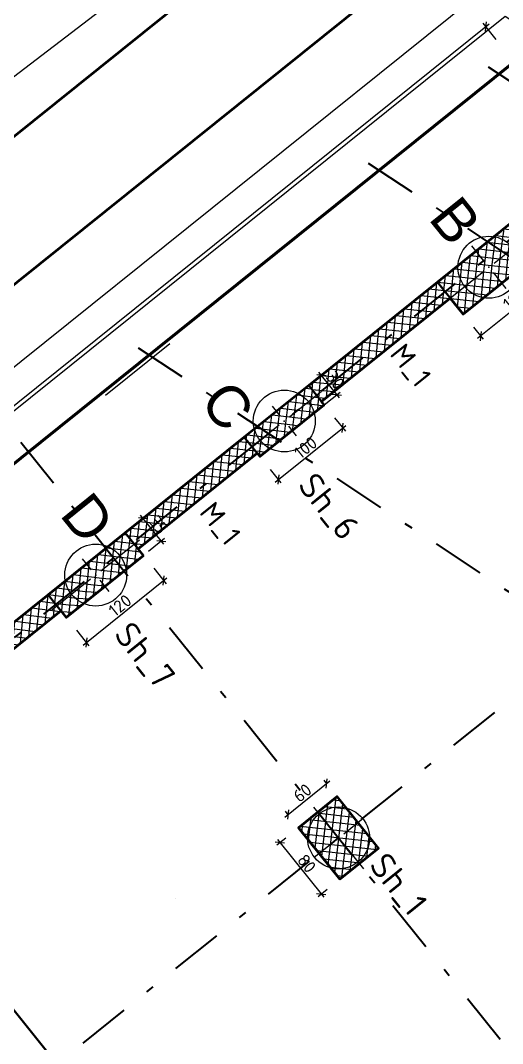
# Model space of a CAD drawing. Header units: metres. Extents: x 7511864 to 7512702, y 4691584 to 4692636.
# Drawn here: x 7511978.05 to 7511983.89, y 4692337.76 to 4692350.16 of the extents above; entities that cross this region are included whole.
import ezdxf

# ---------------------------------------------------------------- set-up
doc = ezdxf.new("R2010")
doc.units = ezdxf.units.M
doc.header["$PDMODE"] = 32
doc.header["$PDSIZE"] = 0.75
doc.linetypes.add('Dot & Dashed', pattern=[134.05555248260504, 63.499999999986, -35.27777777776999, 0, -35.27777470484902])
doc.layers.get('0').update_dxf_attribs({"lineweight": 0})
doc.layers.get('Defpoints').update_dxf_attribs({"lineweight": 0})
for name, color, linetype, lineweight in [('A - Akset_Pen_No__47', 7, 'Continuous', 25), ('A - Fleta_Pen_No__1', 7, 'Continuous', 0), ('A - Muret_Pen_No__101', 252, 'Continuous', 13), ('A - Muret_Pen_No__22', 8, 'Continuous', 35), ('A - Pllaka meskatit_Pen_No__7', 7, 'Continuous', 35), ('A - Pllaka Perdhes kolollt v2', 1, 'Continuous', 0), ('A - Shtyllat_Pen_No__101', 252, 'Continuous', 13), ('A - Shtyllat_Pen_No__22', 8, 'Continuous', 35), ('Drawing & Figure_Pen_No__6', 5, 'Continuous', 35), ('lifti project', 4, 'Continuous', 0), ('parcela', 7, 'Continuous', 0), ('Themel pllaka o3 ferizaj pikat', 30, 'Continuous', 0)]:
    doc.layers.add(name, color=color, linetype=linetype, lineweight=lineweight)
doc.layers.add('A - Muret', color=7, linetype='Continuous')
doc.layers.add('A - Shtyllat', color=7, linetype='Continuous')
doc.styles.add('GENERATED_STYLE_2', font='arial.ttf')
doc.styles.add('K.B', font='isocpeur.ttf')
doc.dimstyles.new('FT 1_50', dxfattribs={"dimtxt": 15, "dimasz": 8, "dimexe": 5, "dimexo": 20, "dimgap": 2, "dimtad": 1, "dimdec": 0, "dimtxsty": 'K.B', "dimblk": 'OBLIQUE', "dimcen": 2.5, "dimdle": 5, "dimclrd": 256, "dimclre": 256, "dimclrt": 256, "dimadec": 0, "dimazin": 0, "dimtfac": 1, "dimtdec": 0, "dimtmove": 0, "dimatfit": 3, "dimldrblk": 'ARCHTICK', "dimfxl": 20, "dimfxlon": 1, "dimarcsym": 0})
pattern_1 = [(44.99999999999999, (0, 0), (-64.34671472773822, 64.34671472773826), []), (135.0000000000002, (0, 0), (64.34671472773803, 64.34671472773844), [])]

# ---------------------------------------------------------------- blocks, each defined once
blk = doc.blocks.new('Slab_2', base_point=(230711.063749268, -31544.67652926594))
at = {"layer": 'A - Pllaka meskatit_Pen_No__7', "color": 7, "linetype": 'Continuous', "lineweight": 35, "flags": 128}
blk.add_lwpolyline([(230711.063749268, -31544.67652926594), (230711.063749268, -57316.15496789141), (250511.0637492677, -57316.15496789141), (250511.0637492677, -53786.30152627585, -0.325551855166116), (255155.2266219415, -47409.50501816085), (266240.1735741652, -43835.79124670484), (259305.5587494549, -22325.99998460427)], format="xyb", close=True, dxfattribs=at)
blk = doc.blocks.new('Wall_31', base_point=(232211.0637492681, -57216.15496789123))
at = {"layer": 'A - Muret_Pen_No__101', "linetype": 'Continuous', "lineweight": 13}
h = blk.add_hatch(dxfattribs=at)
h.set_pattern_fill('CONCRETE_BLOCK', color=252, style=0, pattern_type=2)
h.set_pattern_definition(pattern_1)
h.paths.add_polyline_path([(232461.0636680476, -33942.18136498707), (232211.063749268, -33942.18136498707), (232211.063749268, -35942.18126579196), (232461.0636680476, -35942.18126579196)])
h = blk.add_hatch(dxfattribs=at)
h.set_pattern_fill('CONCRETE_BLOCK', color=252, style=0, pattern_type=2)
h.set_pattern_definition(pattern_1)
h.paths.add_polyline_path([(232461.0635967465, -36942.18149147832), (232211.063749268, -36942.18149147832), (232211.063749268, -38792.15491149502), (232461.0635967465, -38792.15491149502)])
h = blk.add_hatch(dxfattribs=at)
h.set_pattern_fill('CONCRETE_BLOCK', color=252, style=0, pattern_type=2)
h.set_pattern_definition(pattern_1)
h.paths.add_polyline_path([(232211.063749268, -46066.15494837716), (232461.0635967465, -46066.15494837716), (232461.0635967465, -39992.15494075629), (232211.063749268, -39992.15494075629)])
at = {"layer": 'A - Muret_Pen_No__22', "color": 8, "linetype": 'Continuous', "lineweight": 35, "flags": 128}
for points in [[(232211.0637492681, -33942.18136498709), (232211.0637492681, -35942.18136498711)], [(232461.0637492681, -35942.18136498709), (232461.0637492681, -33942.18136498707)], [(232211.0637492681, -36942.18136498711), (232211.0637492681, -38792.15496789205)], [(232461.0637492681, -38792.15496789203), (232461.0637492681, -36942.18136498709)], [(232211.0637492681, -39992.15496789206), (232211.0637492681, -46066.15496789162)], [(232461.0637492681, -46066.1549678916), (232461.0637492681, -39992.15496789203)]]:
    blk.add_lwpolyline(points, dxfattribs=at)
blk = doc.blocks.new('Column_58', base_point=(232386.0637492682, -39392.15496789204))
at = {"layer": 'A - Shtyllat_Pen_No__101', "linetype": 'Continuous', "lineweight": 13}
h = blk.add_hatch(dxfattribs=at)
h.set_pattern_fill('CONCRETE_BLOCK', color=252, style=0, pattern_type=2)
h.set_pattern_definition(pattern_1)
h.paths.add_polyline_path([(232461.0637492681, -38792.15496789203), (232211.0637492681, -38792.15496789205), (232211.0637492682, -39992.15496789206), (232461.0637492681, -39992.15496789203)])
h = blk.add_hatch(dxfattribs=at)
h.set_pattern_fill('CONCRETE_BLOCK', color=252, style=0, pattern_type=2)
h.set_pattern_definition(pattern_1)
h.paths.add_polyline_path([(232561.0637492681, -38792.15496789203), (232461.0637492681, -38792.15496789203), (232461.0637492681, -39992.15496789203), (232561.0637492682, -39992.15496789203)])
at = {"layer": 'A - Shtyllat_Pen_No__101', "color": 252, "linetype": 'Continuous', "lineweight": 13}
for p, q in [((232386.0637492682, -39312.15496789204), (232386.0637492681, -38712.15496789204)), ((232306.0637492681, -39392.15496789205), (232131.0637492682, -39392.15496789206)), ((232466.0637492682, -39392.15496789203), (232641.0637492681, -39392.15496789202)), ((232386.0637492682, -39472.15496789204), (232386.0637492682, -40072.15496789204))]:
    blk.add_line(p, q, dxfattribs=at)
blk.add_point((232386.0637492682, -39392.15496789204), dxfattribs=at)
at = {"layer": 'A - Shtyllat_Pen_No__22', "color": 8, "linetype": 'Continuous', "lineweight": 35, "flags": 128}
for points in [[(232211.0637492681, -38792.15496789205), (232211.0637492682, -39992.15496789206)], [(232561.0637492681, -38792.15496789203), (232461.0637492681, -38792.15496789203)], [(232461.0637492681, -39992.15496789203), (232561.0637492682, -39992.15496789203), (232561.0637492681, -38792.15496789203)]]:
    blk.add_lwpolyline(points, dxfattribs=at)
blk = doc.blocks.new('Column_59', base_point=(236711.063749268, -39092.15496789199))
at = {"layer": 'A - Shtyllat_Pen_No__101', "linetype": 'Continuous', "lineweight": 13}
h = blk.add_hatch(dxfattribs=at)
h.set_pattern_fill('CONCRETE_BLOCK', color=252, style=0, pattern_type=2)
h.set_pattern_definition(pattern_1)
h.paths.add_polyline_path([(237111.063749268, -39392.15496789196), (237111.063749268, -38792.15496789196), (236311.063749268, -38792.15496789203), (236311.063749268, -39392.15496789203)])
at = {"layer": 'A - Shtyllat_Pen_No__101', "color": 252, "linetype": 'Continuous', "lineweight": 13}
for p, q in [((236711.063749268, -39012.154967892), (236711.063749268, -38712.15496789199)), ((236631.063749268, -39092.154967892), (236231.063749268, -39092.15496789203)), ((236791.063749268, -39092.15496789198), (237191.063749268, -39092.15496789195)), ((236711.063749268, -39172.15496789199), (236711.063749268, -39472.154967892))]:
    blk.add_line(p, q, dxfattribs=at)
blk.add_point((236711.063749268, -39092.15496789199), dxfattribs=at)
at = {"layer": 'A - Shtyllat_Pen_No__22', "color": 8, "linetype": 'Continuous', "lineweight": 35, "flags": 128}
blk.add_lwpolyline([(237111.063749268, -39392.15496789196), (237111.063749268, -38792.15496789196), (236311.063749268, -38792.15496789203), (236311.063749268, -39392.15496789203)], close=True, dxfattribs=at)
blk = doc.blocks.new('Column_65', base_point=(232461.0637492681, -33342.18136498706))
at = {"layer": 'A - Shtyllat_Pen_No__101', "linetype": 'Continuous', "lineweight": 13}
h = blk.add_hatch(dxfattribs=at)
h.set_pattern_fill('CONCRETE_BLOCK', color=252, style=0, pattern_type=2)
h.set_pattern_definition(pattern_1)
h.paths.add_polyline_path([(232461.0637492681, -32742.18136498706), (232211.0637492681, -32742.18136498708), (232211.0637492682, -33942.18136498709), (232461.0637492681, -33942.18136498707)])
h = blk.add_hatch(dxfattribs=at)
h.set_pattern_fill('CONCRETE_BLOCK', color=252, style=0, pattern_type=2)
h.set_pattern_definition(pattern_1)
h.paths.add_polyline_path([(232711.0637492681, -32742.18136498704), (232461.0637492681, -32742.18136498706), (232461.0637492681, -33942.18136498707), (232711.0637492682, -33942.18136498705)])
at = {"layer": 'A - Shtyllat_Pen_No__101', "color": 252, "linetype": 'Continuous', "lineweight": 13}
for p, q in [((232461.0637492681, -33262.18136498707), (232461.0637492681, -32662.18136498706)), ((232381.0637492681, -33342.18136498707), (232131.0637492681, -33342.18136498709)), ((232541.0637492682, -33342.18136498705), (232791.0637492682, -33342.18136498703)), ((232461.0637492681, -33422.18136498706), (232461.0637492682, -34022.18136498706))]:
    blk.add_line(p, q, dxfattribs=at)
blk.add_point((232461.0637492681, -33342.18136498706), dxfattribs=at)
at = {"layer": 'A - Shtyllat_Pen_No__22', "color": 8, "linetype": 'Continuous', "lineweight": 35, "flags": 128}
for points in [[(232211.0637492681, -32742.18136498708), (232211.0637492682, -33942.18136498709)], [(232711.0637492681, -32742.18136498704), (232461.0637492681, -32742.18136498706)], [(232461.0637492681, -33942.18136498707), (232711.0637492682, -33942.18136498705), (232711.0637492681, -32742.18136498704)]]:
    blk.add_lwpolyline(points, dxfattribs=at)
blk = doc.blocks.new('Column_68', base_point=(232361.063749268, -36442.1813649871))
at = {"layer": 'A - Shtyllat_Pen_No__101', "linetype": 'Continuous', "lineweight": 13}
h = blk.add_hatch(dxfattribs=at)
h.set_pattern_fill('CONCRETE_BLOCK', color=252, style=0, pattern_type=2)
h.set_pattern_definition(pattern_1)
h.paths.add_polyline_path([(232211.063749268, -35942.18136498711), (232211.0637492681, -36942.18136498711), (232461.0637492681, -36942.18136498709), (232461.0637492681, -35942.18136498709)])
h = blk.add_hatch(dxfattribs=at)
h.set_pattern_fill('CONCRETE_BLOCK', color=252, style=0, pattern_type=2)
h.set_pattern_definition(pattern_1)
h.paths.add_polyline_path([(232511.063749268, -35942.18136498709), (232461.0637492681, -35942.18136498709), (232461.0637492681, -36942.18136498709), (232511.0637492681, -36942.18136498709)])
at = {"layer": 'A - Shtyllat_Pen_No__101', "color": 252, "linetype": 'Continuous', "lineweight": 13}
for p, q in [((232361.063749268, -36362.1813649871), (232361.063749268, -35862.1813649871)), ((232281.063749268, -36442.1813649871), (232131.063749268, -36442.18136498712)), ((232361.063749268, -36522.1813649871), (232361.0637492681, -37022.1813649871)), ((232441.063749268, -36442.18136498709), (232591.063749268, -36442.18136498708))]:
    blk.add_line(p, q, dxfattribs=at)
blk.add_point((232361.063749268, -36442.1813649871), dxfattribs=at)
at = {"layer": 'A - Shtyllat_Pen_No__22', "color": 8, "linetype": 'Continuous', "lineweight": 35, "flags": 128}
for points in [[(232211.063749268, -35942.18136498711), (232211.0637492681, -36942.18136498711)], [(232511.063749268, -35942.18136498709), (232461.0637492681, -35942.18136498709)], [(232461.0637492681, -36942.18136498709), (232511.0637492681, -36942.18136498709), (232511.063749268, -35942.18136498709)]]:
    blk.add_lwpolyline(points, dxfattribs=at)
blk = doc.blocks.new('_Oblique')
at = {"color": 0, "linetype": 'ByBlock', "lineweight": -2}
blk.add_line((-0.5, -0.5), (0.5, 0.5), dxfattribs=at)
blk = doc.blocks.new('*D140')
at = {"lineweight": -2, "transparency": 16777216}
for p, q in [((1521.319523477025, 3347.650527924098), (1546.319523477025, 3347.650527924098)), ((1541.319523477024, 617.8241321685427), (1541.319523477025, 3352.650527924098)), ((1521.319523477024, 622.8241321685427), (1546.319523477024, 622.8241321685427))]:
    blk.add_line(p, q, dxfattribs=at)
at = {"layer": 'Defpoints', "color": 0, "transparency": 16777216}
for p in [(1390.455953142322, 3347.650527924098), (1541.319523477025, 3347.650527924098), (1390.455953142322, 622.8241321685427)]:
    blk.add_point(p, dxfattribs=at)
at = {"lineweight": -2, "transparency": 16777216, "xscale": 8, "yscale": 8, "zscale": 8}
for p, rotation in [((1541.319523477025, 3347.650527924098), 90), ((1541.319523477024, 622.8241321685427), 270)]:
    blk.add_blockref('_Oblique', p, dxfattribs=dict(at, rotation=rotation))
at = {"transparency": 16777216, "insert": (1531.819523477024, 1985.237330046321), "char_height": 15, "attachment_point": 5, "rotation": 90, "style": 'K.B'}
blk.add_mtext('2725', dxfattribs=at)
blk = doc.blocks.new('_ArchTick')
at = {"color": 0, "linetype": 'ByBlock', "const_width": 0.15}
blk.add_lwpolyline([(-0.5, -0.5), (0.5, 0.5)], dxfattribs=at)
blk = doc.blocks.new('*D145')
at = {"lineweight": -2, "transparency": 16777216}
for p, q in [((1597.837733617722, 3199.97197603109), (1572.837733617722, 3199.97197603109)), ((1577.837733617721, 617.8241321685427), (1577.837733617722, 3204.97197603109)), ((1597.837733617721, 622.8241321685427), (1572.837733617721, 622.8241321685427))]:
    blk.add_line(p, q, dxfattribs=at)
at = {"layer": 'Defpoints', "color": 0, "transparency": 16777216}
for p in [(1577.837733617722, 3199.97197603109), (1632.455953142351, 3199.97197603109), (1632.455953142347, 622.8241321685427)]:
    blk.add_point(p, dxfattribs=at)
at = {"lineweight": -2, "transparency": 16777216, "xscale": 8, "yscale": 8, "zscale": 8}
for p, rotation in [((1577.837733617722, 3199.97197603109), 90), ((1577.837733617721, 622.8241321685427), 270)]:
    blk.add_blockref('_Oblique', p, dxfattribs=dict(at, rotation=rotation))
at = {"transparency": 16777216, "insert": (1568.337733617721, 1911.398054099817), "char_height": 15, "attachment_point": 5, "rotation": 90, "style": 'K.B'}
blk.add_mtext('2577', dxfattribs=at)
blk = doc.blocks.new('*D202')
at = {"lineweight": -2, "transparency": 16777216}
for p, q in [((1852.455953142344, 3080.22149245898), (1871.269686406013, 3080.22149245898)), ((1866.269686406013, 3085.22149245898), (1866.269686406013, 2955.22149245898)), ((1852.455953142358, 2960.22149245898), (1871.269686406013, 2960.22149245898))]:
    blk.add_line(p, q, dxfattribs=at)
at = {"layer": 'Defpoints', "color": 0, "lineweight": 5, "transparency": 16777216}
for p in [(1832.455953142344, 3080.22149245898), (1832.455953142358, 2960.22149245898), (1866.269686406013, 2960.22149245898)]:
    blk.add_point(p, dxfattribs=at)
at = {"lineweight": -2, "transparency": 16777216, "xscale": 8, "yscale": 8, "zscale": 8}
for p, rotation in [((1866.269686406013, 3080.22149245898), 90), ((1866.269686406013, 2960.22149245898), 270)]:
    blk.add_blockref('_Oblique', p, dxfattribs=dict(at, rotation=rotation))
at = {"lineweight": 5, "transparency": 16777216, "insert": (1856.769686406012, 3020.22149245898), "char_height": 15, "attachment_point": 5, "rotation": 90, "style": 'K.B'}
blk.add_mtext('120', dxfattribs=at)
blk = doc.blocks.new('*D209')
at = {"lineweight": -2, "transparency": 16777216}
for p, q in [((1848.39111539541, 2655.221492458972), (1848.39111539541, 2765.221492458972)), ((1832.455953142344, 2760.221492458972), (1853.39111539541, 2760.221492458972)), ((1832.455953142351, 2660.221492458972), (1853.39111539541, 2660.221492458972))]:
    blk.add_line(p, q, dxfattribs=at)
at = {"layer": 'Defpoints', "color": 0, "lineweight": 5, "transparency": 16777216}
for p in [(1812.455953142344, 2760.221492458972), (1848.39111539541, 2760.221492458972), (1812.455953142351, 2660.221492458972)]:
    blk.add_point(p, dxfattribs=at)
at = {"lineweight": -2, "transparency": 16777216, "xscale": 8, "yscale": 8, "zscale": 8}
for p, rotation in [((1848.39111539541, 2760.221492458972), 90), ((1848.39111539541, 2660.221492458972), 270)]:
    blk.add_blockref('_Oblique', p, dxfattribs=dict(at, rotation=rotation))
at = {"lineweight": 5, "transparency": 16777216, "insert": (1838.89111539541, 2710.221492458972), "char_height": 15, "attachment_point": 5, "rotation": 90, "style": 'K.B'}
blk.add_mtext('100', dxfattribs=at)
blk = doc.blocks.new('*D210')
at = {"lineweight": -2, "transparency": 16777216}
for p, q in [((1817.455953142347, 2779.965228739835), (1777.455953142347, 2779.965228739835)), ((1782.455953142347, 2759.965228739835), (1782.455953142347, 2784.965228739835)), ((1812.455953142347, 2759.965228739835), (1812.455953142347, 2784.965228739835))]:
    blk.add_line(p, q, dxfattribs=at)
at = {"layer": 'Defpoints', "color": 0, "lineweight": 5, "transparency": 16777216}
for p in [(1782.455953142347, 2779.965228739835), (1782.455953142347, 2710.22149245897), (1812.455953142347, 2710.221492458972)]:
    blk.add_point(p, dxfattribs=at)
at = {"lineweight": -2, "transparency": 16777216, "xscale": 8, "yscale": 8, "zscale": 8, "rotation": 180}
blk.add_blockref('_Oblique', (1782.455953142347, 2779.965228739835), dxfattribs=at)
at = {"lineweight": -2, "transparency": 16777216, "xscale": 8, "yscale": 8, "zscale": 8}
blk.add_blockref('_Oblique', (1812.455953142347, 2779.965228739835), dxfattribs=at)
at = {"lineweight": 5, "transparency": 16777216, "insert": (1797.455953142347, 2789.465228739835), "char_height": 15, "attachment_point": 5, "style": 'K.B'}
blk.add_mtext('30', dxfattribs=at)
blk = doc.blocks.new('*D211')
at = {"lineweight": -2, "transparency": 16777216}
for p, q in [((1856.58892248082, 2350.224132168479), (1856.58892248082, 2480.224132168479)), ((1837.455953142355, 2475.224132168479), (1861.58892248082, 2475.224132168479)), ((1837.455953142355, 2355.224132168479), (1861.58892248082, 2355.224132168479))]:
    blk.add_line(p, q, dxfattribs=at)
at = {"layer": 'Defpoints', "color": 0, "lineweight": 5, "transparency": 16777216}
for p in [(1817.455953142355, 2475.224132168479), (1856.58892248082, 2475.224132168479), (1817.455953142355, 2355.224132168479)]:
    blk.add_point(p, dxfattribs=at)
at = {"lineweight": -2, "transparency": 16777216, "xscale": 8, "yscale": 8, "zscale": 8}
for p, rotation in [((1856.58892248082, 2475.224132168479), 90), ((1856.58892248082, 2355.224132168479), 270)]:
    blk.add_blockref('_Oblique', p, dxfattribs=dict(at, rotation=rotation))
at = {"lineweight": 5, "transparency": 16777216, "insert": (1847.08892248082, 2415.224132168479), "char_height": 15, "attachment_point": 5, "rotation": 90, "style": 'K.B'}
blk.add_mtext('120', dxfattribs=at)
blk = doc.blocks.new('*D212')
at = {"lineweight": -2, "transparency": 16777216}
for p, q in [((1782.455953142349, 2483.150573108549), (1782.455953142349, 2508.150573108549)), ((1817.455953142349, 2483.150573108549), (1817.455953142349, 2508.150573108549)), ((1822.455953142349, 2503.150573108549), (1777.455953142349, 2503.150573108549))]:
    blk.add_line(p, q, dxfattribs=at)
at = {"layer": 'Defpoints', "color": 0, "lineweight": 5, "transparency": 16777216}
for p in [(1782.455953142349, 2503.150573108549), (1782.455953142349, 2415.224132168476), (1817.455953142349, 2415.224132168479)]:
    blk.add_point(p, dxfattribs=at)
at = {"lineweight": -2, "transparency": 16777216, "xscale": 8, "yscale": 8, "zscale": 8, "rotation": 180}
blk.add_blockref('_Oblique', (1782.455953142349, 2503.150573108549), dxfattribs=at)
at = {"lineweight": -2, "transparency": 16777216, "xscale": 8, "yscale": 8, "zscale": 8}
blk.add_blockref('_Oblique', (1817.455953142349, 2503.150573108549), dxfattribs=at)
at = {"lineweight": 5, "transparency": 16777216, "insert": (1799.955953142349, 2512.650573108549), "char_height": 15, "attachment_point": 5, "style": 'K.B'}
blk.add_mtext('35', dxfattribs=at)
blk = doc.blocks.new('*D217')
at = {"lineweight": -2, "transparency": 16777216}
for p, q in [((2171.985569428973, 2410.224132168481), (2171.985569428973, 2480.224132168481)), ((2172.455953142347, 2475.224132168481), (2166.985569428973, 2475.224132168481)), ((2172.455953142355, 2415.224132168481), (2166.985569428973, 2415.224132168481))]:
    blk.add_line(p, q, dxfattribs=at)
at = {"layer": 'Defpoints', "color": 0, "lineweight": 5, "transparency": 16777216}
for p in [(2171.985569428973, 2475.224132168481), (2192.455953142347, 2475.224132168481), (2192.455953142355, 2415.224132168481)]:
    blk.add_point(p, dxfattribs=at)
at = {"lineweight": -2, "transparency": 16777216, "xscale": 8, "yscale": 8, "zscale": 8}
for p, rotation in [((2171.985569428973, 2475.224132168481), 90), ((2171.985569428973, 2415.224132168481), 270)]:
    blk.add_blockref('_Oblique', p, dxfattribs=dict(at, rotation=rotation))
at = {"lineweight": 5, "transparency": 16777216, "insert": (2162.485569428972, 2445.224132168481), "char_height": 15, "attachment_point": 5, "rotation": 90, "style": 'K.B'}
blk.add_mtext('60', dxfattribs=at)
blk = doc.blocks.new('*D218')
at = {"lineweight": -2, "transparency": 16777216}
for p, q in [((2192.455953142355, 2395.224132168481), (2192.455953142355, 2381.281045159121)), ((2272.455953142358, 2395.224132168481), (2272.455953142358, 2381.281045159121)), ((2187.455953142355, 2386.281045159121), (2277.455953142358, 2386.281045159121))]:
    blk.add_line(p, q, dxfattribs=at)
at = {"layer": 'Defpoints', "color": 0, "lineweight": 5, "transparency": 16777216}
for p in [(2192.455953142355, 2415.224132168481), (2272.455953142358, 2415.224132168481), (2272.455953142358, 2386.281045159121)]:
    blk.add_point(p, dxfattribs=at)
at = {"lineweight": -2, "transparency": 16777216, "xscale": 8, "yscale": 8, "zscale": 8, "rotation": 180}
blk.add_blockref('_Oblique', (2192.455953142355, 2386.281045159121), dxfattribs=at)
at = {"lineweight": -2, "transparency": 16777216, "xscale": 8, "yscale": 8, "zscale": 8}
blk.add_blockref('_Oblique', (2272.455953142358, 2386.281045159121), dxfattribs=at)
at = {"lineweight": 5, "transparency": 16777216, "insert": (2232.455953142357, 2395.781045159121), "char_height": 15, "attachment_point": 5, "style": 'K.B'}
blk.add_mtext('80', dxfattribs=at)
blk = doc.blocks.new('A$C112c8b24')
at = {"lineweight": 30}
for p, q in [((1094.785707357054, 1781.906803189494), (1094.785707357056, 2974.054647052107)), ((1294.785707357063, 2734.304163479997), (1244.785707357063, 2734.304163479992)), ((1274.785707357049, 2534.304163479988), (1244.785707357049, 2534.304163479986)), ((1274.785707357056, 2434.304163479988), (1244.785707357056, 2434.304163479986)), ((1279.785707357049, 2249.306803189495), (1244.785707357056, 2249.306803189495)), ((1279.785707357059, 2129.306803189495), (1244.785707357067, 2129.306803189495)), ((2204.875707357052, 1781.906803189492), (1094.785707357054, 1781.906803189494))]:
    blk.add_line(p, q, dxfattribs=at)
for p, q in [((1099.785707357055, 2334.771874425562), (1099.785707357055, 2434.771874425562)), ((1628.167121715494, 2019.306803189503), (1628.167121715494, 2019.306803189503))]:
    blk.add_line(p, q)
at = {"lineweight": 35}
blk.add_lwpolyline([(925.6195950596739, 396.9068031895595), (925.6195950596739, 3121.733198945115), (785.6195950596739, 3121.733198945115), (785.6195950596739, 396.9068031895595), (925.6195950596739, 396.9068031895595)], dxfattribs=at)
at = {"color": 5, "lineweight": 40}
blk.add_lwpolyline([(3074.785707357024, 749.8921473511155), (3074.785707357027, 396.9068031895595), (1094.785707357052, 396.9068031895595), (1094.785707357056, 2974.054647052107)], dxfattribs=at)
at = {"lineweight": 30}
for points in [[(1244.785707357056, 2854.304163479987), (1294.785707357049, 2854.304163479992), (1294.785707357063, 2734.304163479997), (1244.785707357056, 2734.304163479987), (1244.785707357056, 2854.304163479987)], [(1244.785707357049, 2534.304163479986), (1274.785707357049, 2534.304163479988), (1274.785707357056, 2434.304163479988), (1244.785707357056, 2434.304163479984), (1244.785707357056, 2534.304163479986)], [(1244.785707357056, 2249.30680318949), (1279.785707357049, 2249.306803189495), (1279.785707357059, 2129.306803189495), (1244.785707357067, 2129.306803189495), (1244.785707357049, 2249.30680318949)], [(1654.785707357052, 2249.306803189504), (1734.785707357056, 2249.306803189504), (1734.785707357056, 2189.30680318951), (1654.785707357059, 2189.306803189504), (1654.785707357052, 2249.306803189504)]]:
    blk.add_lwpolyline(points, dxfattribs=at)
at = {"layer": 'A - Akset_Pen_No__47', "color": 3, "linetype": 'Dot & Dashed', "lineweight": 25, "flags": 128}
for points in [[(1079.785707357056, 2945.578348956208), (3975.415548202473, 3879.110306616559)], [(1079.785707357056, 2759.081879866185), (4029.879891654717, 3710.172782543762)], [(1079.785707357056, 2401.849221977805), (4134.205953518111, 3386.574158741)], [(1694.785707357056, 381.9068031895579), (1694.785707357056, 3182.650472694367)], [(1259.785707357056, 381.9068031895579), (1259.785707357056, 3042.293499103732)], [(1079.785707357056, 2219.306803189501), (2697.468283430914, 2219.306803189501)]]:
    blk.add_lwpolyline(points, dxfattribs=at)
at = {"layer": 'A - Muret', "color": 8, "lineweight": 35, "xscale": 0.1, "yscale": 0.1, "zscale": 0.1}
blk.add_blockref('Wall_31', (1244.785707357056, 406.9068031895724), dxfattribs=at)
at = {"layer": 'A - Shtyllat', "color": 8, "lineweight": 35, "xscale": 0.1, "yscale": 0.1, "zscale": 0.1}
for name, p in [('Column_65', (1269.785707357056, 2794.304163479995)), ('Column_68', (1259.785707357056, 2484.304163479987)), ('Column_58', (1262.285707357056, 2189.306803189494)), ('Column_59', (1694.785707357056, 2219.306803189501))]:
    blk.add_blockref(name, p, dxfattribs=at)
at = {"layer": 'Drawing & Figure_Pen_No__6', "color": 5, "linetype": 'Continuous', "lineweight": 30, "xscale": 0.1, "yscale": 0.1, "zscale": 0.1}
blk.add_blockref('Slab_2', (1094.785707357056, 2974.054647052107), dxfattribs=at)
at = {"width": 1053.289171696408, "attachment_point": 1, "style": 'K.B'}
for s, insert, char_height in [('{\\C1;M_1}', (1276.219389043807, 2658.714304957481), 25), ('{\\C5;Sh_6}', (1330.211654531333, 2476.81007926556), 30), ('{\\C1;M_1}', (1281.2193890438, 2358.714304957475), 25), ('{\\C5;Sh_1}', (1743.243517605675, 2255.884105282312), 30), ('{\\C5;Sh_7}', (1331.498027872847, 2189.992235413709), 30)]:
    blk.add_mtext(s, dxfattribs=dict(at, insert=insert, char_height=char_height))
at = {"layer": 'A - Fleta_Pen_No__1', "color": 7, "linetype": 'Continuous', "lineweight": 13, "char_height": 50, "attachment_point": 7, "style": 'GENERATED_STYLE_2'}
for s, insert in [('\\A1;{\\C152;\\c12285479;B}', (1177.164394889587, 2773.096463991494)), ('\\A1;{\\C152;\\c12285479;C}', (1177.164394889587, 2416.774258429211)), ('\\A1;{\\C152;\\c12285479;D}', (1177.164394889587, 2200.086233376886))]:
    blk.add_mtext(s, dxfattribs=dict(at, insert=insert))
dim = blk.add_linear_dim(base=(1003.64927769173, 3121.733198945115), p1=(852.7857073570267, 396.9068031895595), p2=(852.7857073570267, 3121.733198945115), angle=90, dimstyle='FT 1_50')
dim.commit()
dim.dimension.update_dxf_attribs({"geometry": '*D140', "text_midpoint": (994.1492776917291, 1759.320001067338), "insert": (-537.6702457852953, -225.9173289789833)})
dim = blk.add_aligned_dim(p1=(1094.785707357052, 396.9068031895595), p2=(1094.785707357056, 2974.054647052107), distance=54.61821952462901, dimstyle='FT 1_50')
dim.commit()
dim.dimension.update_dxf_attribs({"geometry": '*D145', "text_midpoint": (1030.667487832426, 1685.480725120834), "insert": (-537.6702457852953, -225.9173289789833)})
at = {"lineweight": 5}
dim = blk.add_aligned_dim(p1=(1294.785707357049, 2854.304163479997), p2=(1294.785707357063, 2734.304163479997), distance=33.81373326365383, dimstyle='FT 1_50', dxfattribs=at)
dim.commit()
dim.dimension.update_dxf_attribs({"geometry": '*D202', "text_midpoint": (1319.099440620717, 2794.304163479997), "insert": (-537.6702457852953, -225.9173289789833)})
for base, p1, p2, picture, middle in [((1244.785707357052, 2554.047899760852), (1274.785707357052, 2484.304163479989), (1244.785707357052, 2484.304163479987), '*D210', (1259.785707357052, 2563.547899760852)), ((1244.785707357054, 2277.233244129566), (1279.785707357054, 2189.306803189495), (1244.785707357054, 2189.306803189492), '*D212', (1262.285707357054, 2286.733244129566)), ((1734.785707357063, 2160.363716180138), (1654.785707357059, 2189.306803189497), (1734.785707357063, 2189.306803189497), '*D218', (1694.785707357061, 2169.863716180138))]:
    dim = blk.add_linear_dim(base=base, p1=p1, p2=p2, dimstyle='FT 1_50', dxfattribs=at)
    dim.commit()
    dim.dimension.update_dxf_attribs({"geometry": picture, "text_midpoint": middle, "insert": (-537.6702457852953, -225.9173289789833)})
for base, p1, p2, picture, middle in [((1310.720869610115, 2534.304163479988), (1274.785707357056, 2434.304163479988), (1274.785707357049, 2534.304163479988), '*D209', (1301.220869610115, 2484.304163479989)), ((1318.918676695524, 2249.306803189495), (1279.785707357059, 2129.306803189495), (1279.785707357059, 2249.306803189495), '*D211', (1309.418676695524, 2189.306803189496)), ((1634.315323643677, 2249.306803189497), (1654.785707357059, 2189.306803189497), (1654.785707357052, 2249.306803189497), '*D217', (1624.815323643677, 2219.306803189498))]:
    dim = blk.add_linear_dim(base=base, p1=p1, p2=p2, angle=90, dimstyle='FT 1_50', dxfattribs=at)
    dim.commit()
    dim.dimension.update_dxf_attribs({"geometry": picture, "text_midpoint": middle, "insert": (-537.6702457852953, -225.9173289789833)})

msp = doc.modelspace()

# ---------------------------------------------------------------- linework, layer by layer
at = {"layer": 'A - Pllaka Perdhes kolollt v2', "color": 6, "linetype": 'Continuous', "flags": 128}
msp.add_lwpolyline([(7511962.147605797, 4692332.719527228), (7511983.924078942, 4692350.209557033), (7512010.851815436, 4692332.480324347), (7511997.159025718, 4692311.683269011), (7511985.92796456, 4692319.077804254, 0.3255518551298186), (7511980.282645076, 4692318.811124776), (7511976.049179041, 4692315.410966878)], format="xyb", close=True, dxfattribs=at)
at = {"layer": 'A - Pllaka Perdhes kolollt v2', "linetype": 'Continuous', "flags": 128}
msp.add_lwpolyline([(7511964.959329545, 4692332.412591453), (7511984.040827252, 4692347.738120127), (7512008.081546759, 4692331.909700602), (7511996.588401974, 4692314.453537687), (7511987.027787026, 4692320.748250465, 0.325551855165803), (7511979.030251089, 4692320.370454537), (7511976.356114816, 4692318.222690625)], format="xyb", close=True, dxfattribs=at)
at = {"layer": 'parcela'}
msp.add_lwpolyline([(7512014.001, 4692331.061000001), (7512007.601, 4692322.736), (7511996.727999999, 4692308.593), (7511996.477999999, 4692308.808), (7511984.225, 4692318.67), (7511979.511, 4692314.209), (7511960.838, 4692336.459), (7511966.627, 4692340.808), (7511982.768999999, 4692353.148), (7511985.852999999, 4692355.253), (7512004.361, 4692337.945), (7512007.31, 4692335.187), (7512013.22, 4692331.467), (7512014.001, 4692331.061000001)], dxfattribs=at)
at = {"layer": 'Themel pllaka o3 ferizaj pikat', "flags": 128}
msp.add_lwpolyline([(7512009.128, 4692333.136), (7511999.066503164, 4692317.853206729), (7511996.7, 4692314.26), (7511986.973, 4692320.665, 0.1587437061329291), (7511982.972241618, 4692321.761270221, 0.1586342212972889), (7511979.093, 4692320.292), (7511976.341, 4692318.082), (7511974.775507532, 4692320.031162184), (7511963.942, 4692333.519), (7511984.035, 4692349.657)], format="xyb", close=True, dxfattribs=at)

# ---------------------------------------------------------------- block references
at = {"layer": 'lifti project', "xscale": 0.01, "yscale": 0.01, "zscale": 0.01, "rotation": 308.7703677864264}
msp.add_blockref('A$C112c8b24', (7511953.991434605, 4692339.569475741), dxfattribs=at)

doc.saveas('drawing.dxf')
